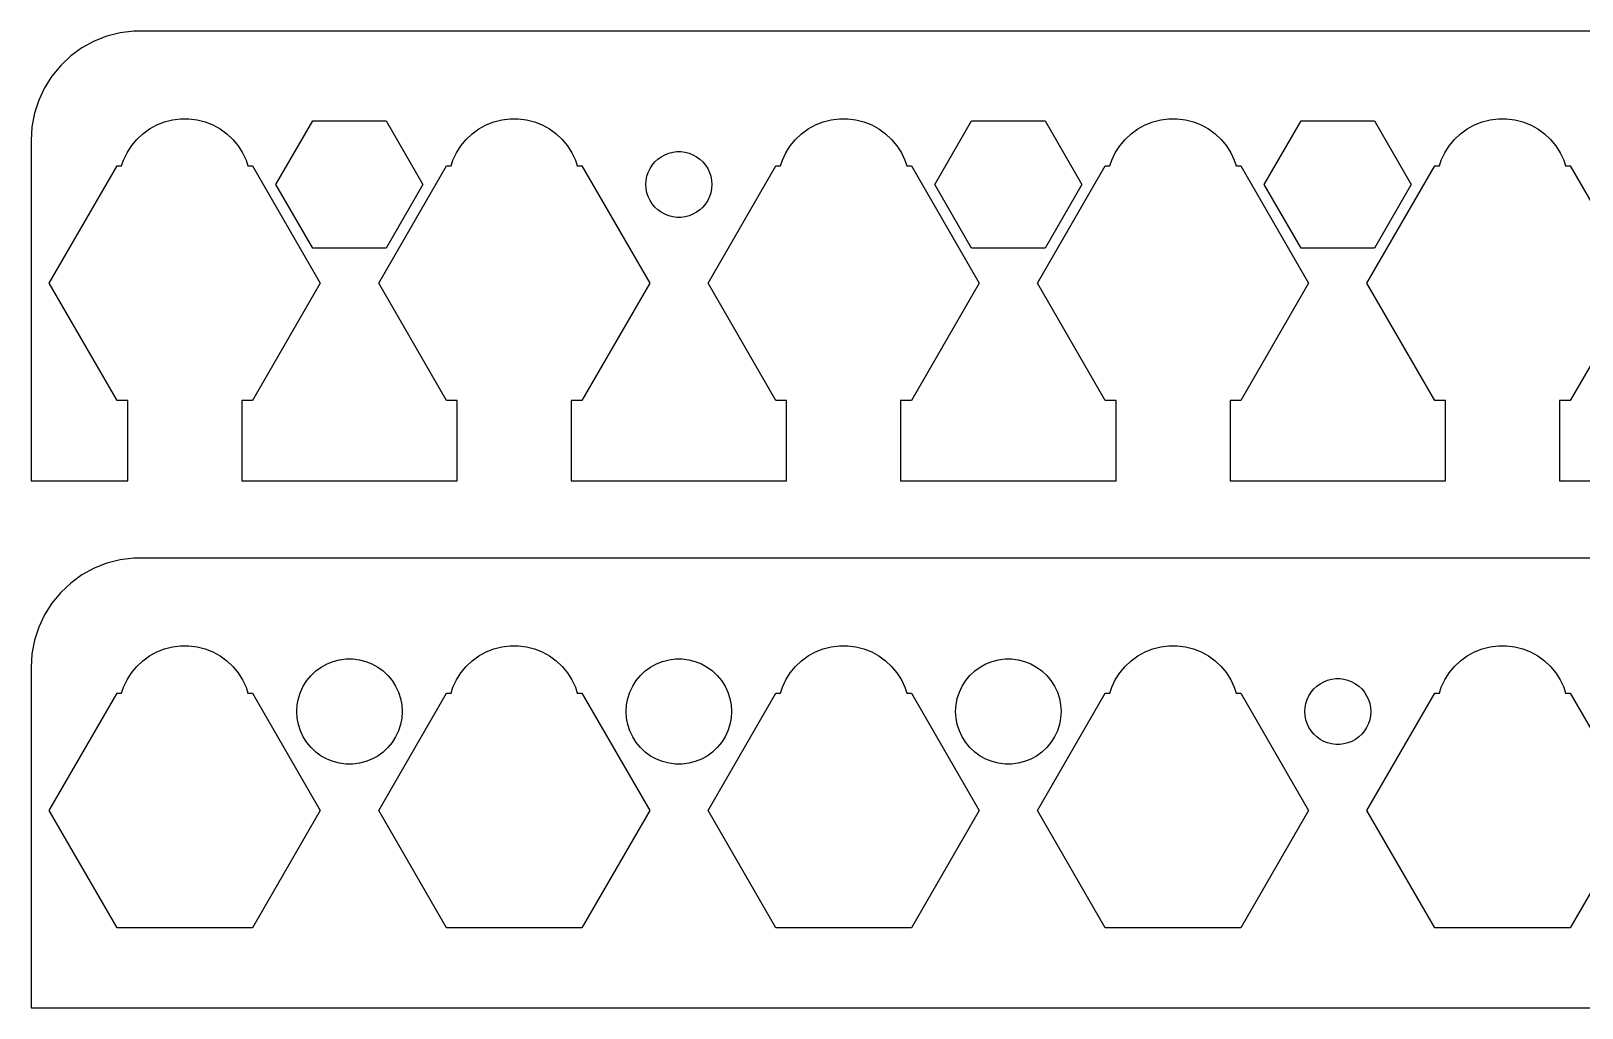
# Model space of a CAD drawing. Header units: metres. Extents: x -74 to 74, y 0 to 92.
# Drawn here: x -74.5 to -3.9, y 0 to 44.5 of the extents above; entities that cross this region are included whole.
import ezdxf

# ---------------------------------------------------------------- set-up
doc = ezdxf.new("R2010")
doc.units = ezdxf.units.M

msp = doc.modelspace()

# ---------------------------------------------------------------- linework, layer by layer
for p, q in [((-69.8139, 44.4901), (-70.4369, 44.4114)), ((69.8139, 44.4901), (-69.8139, 44.4901)), ((-71.6289, 44.0241), (-72.1791, 43.7216)), ((-71.0451, 44.2553), (-71.6289, 44.0241)), ((-70.4369, 44.4114), (-71.0451, 44.2553)), ((-72.6871, 43.3526), (-73.1448, 42.9227)), ((-72.1791, 43.7216), (-72.6871, 43.3526)), ((-73.5451, 42.4389), (-73.8815, 41.9088)), ((-73.1448, 42.9227), (-73.5451, 42.4389)), ((-73.8815, 41.9088), (-74.1489, 41.3406)), ((-74.1489, 41.3406), (-74.3429, 40.7434)), ((-74.3429, 40.7434), (-74.4606, 40.1267)), ((-68.7773, 40.2145), (-68.427, 40.3532)), ((-68.427, 40.3532), (-68.0621, 40.4469)), ((-68.0621, 40.4469), (-67.6884, 40.4941)), ((-67.6884, 40.4941), (-67.3116, 40.4941)), ((-67.3116, 40.4941), (-66.9379, 40.4469)), ((-66.9379, 40.4469), (-66.573, 40.3532)), ((-66.573, 40.3532), (-66.2227, 40.2145)), ((-63.3466, 37.5), (-61.6733, 40.3982)), ((-61.6733, 40.3982), (-58.3267, 40.3982)), ((-58.3267, 40.3982), (-56.6534, 37.5)), ((-53.7773, 40.2145), (-53.427, 40.3532)), ((-53.427, 40.3532), (-53.0621, 40.4469)), ((-53.0621, 40.4469), (-52.6884, 40.4941)), ((-52.6884, 40.4941), (-52.3116, 40.4941)), ((-52.3116, 40.4941), (-51.9379, 40.4469)), ((-51.9379, 40.4469), (-51.5729, 40.3532)), ((-51.5729, 40.3532), (-51.2227, 40.2145)), ((-38.7773, 40.2145), (-38.427, 40.3532)), ((-38.427, 40.3532), (-38.0621, 40.4469)), ((-38.0621, 40.4469), (-37.6884, 40.4941)), ((-37.6884, 40.4941), (-37.3116, 40.4941)), ((-37.3116, 40.4941), (-36.9379, 40.4469)), ((-36.9379, 40.4469), (-36.5729, 40.3532)), ((-36.5729, 40.3532), (-36.2227, 40.2145)), ((-33.3466, 37.5), (-31.6733, 40.3982)), ((-31.6733, 40.3982), (-28.3267, 40.3982)), ((-28.3267, 40.3982), (-26.6534, 37.5)), ((-23.7773, 40.2145), (-23.427, 40.3532)), ((-23.427, 40.3532), (-23.0621, 40.4469)), ((-23.0621, 40.4469), (-22.6884, 40.4941)), ((-22.6884, 40.4941), (-22.3116, 40.4941)), ((-22.3116, 40.4941), (-21.9379, 40.4469)), ((-21.9379, 40.4469), (-21.5729, 40.3532)), ((-21.5729, 40.3532), (-21.2227, 40.2145)), ((-18.3466, 37.5), (-16.6733, 40.3982)), ((-16.6733, 40.3982), (-13.3267, 40.3982)), ((-13.3267, 40.3982), (-11.6534, 37.5)), ((-8.77733, 40.2145), (-8.42705, 40.3532)), ((-8.42705, 40.3532), (-8.06213, 40.4469)), ((-8.06213, 40.4469), (-7.68837, 40.4941)), ((-7.68837, 40.4941), (-7.31161, 40.4941)), ((-7.31161, 40.4941), (-6.93785, 40.4469)), ((-6.93785, 40.4469), (-6.57294, 40.3532)), ((-6.57294, 40.3532), (-6.22266, 40.2145)), ((-74.4606, 40.1267), (-74.5, 39.5)), ((-69.927, 39.2634), (-69.6869, 39.5536)), ((-69.6869, 39.5536), (-69.4123, 39.8115)), ((-69.4123, 39.8115), (-69.1075, 40.033)), ((-69.1075, 40.033), (-68.7773, 40.2145)), ((-66.2227, 40.2145), (-65.8925, 40.033)), ((-65.8925, 40.033), (-65.5877, 39.8115)), ((-65.5877, 39.8115), (-65.3131, 39.5536)), ((-65.3131, 39.5536), (-65.073, 39.2634)), ((-54.927, 39.2634), (-54.6869, 39.5536)), ((-54.6869, 39.5536), (-54.4123, 39.8115)), ((-54.4123, 39.8115), (-54.1075, 40.033)), ((-54.1075, 40.033), (-53.7773, 40.2145)), ((-51.2227, 40.2145), (-50.8925, 40.033)), ((-50.8925, 40.033), (-50.5877, 39.8115)), ((-50.5877, 39.8115), (-50.3131, 39.5536)), ((-50.3131, 39.5536), (-50.0729, 39.2634)), ((-39.927, 39.2634), (-39.6869, 39.5536)), ((-39.6869, 39.5536), (-39.4123, 39.8115)), ((-39.4123, 39.8115), (-39.1075, 40.033)), ((-39.1075, 40.033), (-38.7773, 40.2145)), ((-36.2227, 40.2145), (-35.8925, 40.033)), ((-35.8925, 40.033), (-35.5877, 39.8115)), ((-35.5877, 39.8115), (-35.3131, 39.5536)), ((-35.3131, 39.5536), (-35.0729, 39.2634)), ((-24.927, 39.2634), (-24.6869, 39.5536)), ((-24.6869, 39.5536), (-24.4123, 39.8115)), ((-24.4123, 39.8115), (-24.1075, 40.033)), ((-24.1075, 40.033), (-23.7773, 40.2145)), ((-21.2227, 40.2145), (-20.8925, 40.033)), ((-20.8925, 40.033), (-20.5877, 39.8115)), ((-20.5877, 39.8115), (-20.3131, 39.5536)), ((-20.3131, 39.5536), (-20.0729, 39.2634)), ((-9.92705, 39.2634), (-9.6869, 39.5536)), ((-9.6869, 39.5536), (-9.41226, 39.8115)), ((-9.41226, 39.8115), (-9.10747, 40.033)), ((-9.10747, 40.033), (-8.77733, 40.2145)), ((-6.22266, 40.2145), (-5.89252, 40.033)), ((-5.89252, 40.033), (-5.58772, 39.8115)), ((-5.58772, 39.8115), (-5.31308, 39.5536)), ((-5.31308, 39.5536), (-5.07294, 39.2634)), ((-74.5, 39.5), (-74.5, 24)), ((-70.2893, 38.6044), (-70.1289, 38.9453)), ((-70.1289, 38.9453), (-69.927, 39.2634)), ((-65.073, 39.2634), (-64.8711, 38.9453)), ((-64.8711, 38.9453), (-64.7107, 38.6044)), ((-55.2893, 38.6044), (-55.1289, 38.9453)), ((-55.1289, 38.9453), (-54.927, 39.2634)), ((-50.0729, 39.2634), (-49.8711, 38.9453)), ((-49.8711, 38.9453), (-49.7107, 38.6044)), ((-45.8037, 38.7665), (-45.6387, 38.8572)), ((-45.6387, 38.8572), (-45.4635, 38.9266)), ((-45.4635, 38.9266), (-45.2811, 38.9734)), ((-45.2811, 38.9734), (-45.0942, 38.997)), ((-45.0942, 38.997), (-44.9058, 38.997)), ((-44.9058, 38.997), (-44.7189, 38.9734)), ((-44.7189, 38.9734), (-44.5365, 38.9266)), ((-44.5365, 38.9266), (-44.3613, 38.8572)), ((-44.3613, 38.8572), (-44.1963, 38.7665)), ((-40.2893, 38.6044), (-40.1289, 38.9453)), ((-40.1289, 38.9453), (-39.927, 39.2634)), ((-35.0729, 39.2634), (-34.8711, 38.9453)), ((-34.8711, 38.9453), (-34.7107, 38.6044)), ((-25.2893, 38.6044), (-25.1289, 38.9453)), ((-25.1289, 38.9453), (-24.927, 39.2634)), ((-20.0729, 39.2634), (-19.8711, 38.9453)), ((-19.8711, 38.9453), (-19.7107, 38.6044)), ((-10.2893, 38.6044), (-10.1289, 38.9453)), ((-10.1289, 38.9453), (-9.92705, 39.2634)), ((-5.07294, 39.2634), (-4.87108, 38.9453)), ((-4.87108, 38.9453), (-4.71066, 38.6044)), ((-73.67, 33), (-70.585, 38.3434)), ((-70.585, 38.3434), (-70.3741, 38.3434)), ((-70.3741, 38.3434), (-70.2893, 38.6044)), ((-64.7107, 38.6044), (-64.6259, 38.3434)), ((-64.6259, 38.3434), (-64.415, 38.3434)), ((-64.415, 38.3434), (-61.33, 33)), ((-58.67, 33), (-55.585, 38.3434)), ((-55.585, 38.3434), (-55.3741, 38.3434)), ((-55.3741, 38.3434), (-55.2893, 38.6044)), ((-49.7107, 38.6044), (-49.6259, 38.3434)), ((-49.6259, 38.3434), (-49.415, 38.3434)), ((-49.415, 38.3434), (-46.33, 33)), ((-46.3947, 38.0522), (-46.3145, 38.2226)), ((-46.3145, 38.2226), (-46.2135, 38.3817)), ((-46.2135, 38.3817), (-46.0934, 38.5268)), ((-46.0934, 38.5268), (-45.9561, 38.6558)), ((-45.9561, 38.6558), (-45.8037, 38.7665)), ((-44.1963, 38.7665), (-44.0439, 38.6558)), ((-44.0439, 38.6558), (-43.9065, 38.5268)), ((-43.9065, 38.5268), (-43.7865, 38.3817)), ((-43.7865, 38.3817), (-43.6855, 38.2226)), ((-43.6855, 38.2226), (-43.6053, 38.0522)), ((-43.67, 33), (-40.585, 38.3434)), ((-40.585, 38.3434), (-40.3741, 38.3434)), ((-40.3741, 38.3434), (-40.2893, 38.6044)), ((-34.7107, 38.6044), (-34.6259, 38.3434)), ((-34.6259, 38.3434), (-34.415, 38.3434)), ((-34.415, 38.3434), (-31.33, 33)), ((-28.67, 33), (-25.585, 38.3434)), ((-25.585, 38.3434), (-25.3741, 38.3434)), ((-25.3741, 38.3434), (-25.2893, 38.6044)), ((-19.7107, 38.6044), (-19.6259, 38.3434)), ((-19.6259, 38.3434), (-19.415, 38.3434)), ((-19.415, 38.3434), (-16.33, 33)), ((-13.67, 33), (-10.585, 38.3434)), ((-10.585, 38.3434), (-10.3741, 38.3434)), ((-10.3741, 38.3434), (-10.2893, 38.6044)), ((-4.71066, 38.6044), (-4.62585, 38.3434)), ((-4.62585, 38.3434), (-4.41501, 38.3434)), ((-4.41501, 38.3434), (-1.33, 33)), ((-61.6733, 34.6018), (-63.3466, 37.5)), ((-56.6534, 37.5), (-58.3267, 34.6018)), ((-46.5, 37.5), (-46.4882, 37.688)), ((-46.4882, 37.312), (-46.5, 37.5)), ((-46.4882, 37.688), (-46.4529, 37.873)), ((-46.4529, 37.873), (-46.3947, 38.0522)), ((-43.6053, 38.0522), (-43.5471, 37.873)), ((-43.5471, 37.873), (-43.5118, 37.688)), ((-43.5118, 37.688), (-43.5, 37.5)), ((-43.5, 37.5), (-43.5118, 37.312)), ((-31.6733, 34.6018), (-33.3466, 37.5)), ((-26.6534, 37.5), (-28.3267, 34.6018)), ((-16.6733, 34.6018), (-18.3466, 37.5)), ((-11.6534, 37.5), (-13.3267, 34.6018)), ((-46.4529, 37.127), (-46.4882, 37.312)), ((-46.3947, 36.9478), (-46.4529, 37.127)), ((-46.3145, 36.7774), (-46.3947, 36.9478)), ((-46.2135, 36.6183), (-46.3145, 36.7774)), ((-43.6855, 36.7774), (-43.7865, 36.6183)), ((-43.6053, 36.9478), (-43.6855, 36.7774)), ((-43.5471, 37.127), (-43.6053, 36.9478)), ((-43.5118, 37.312), (-43.5471, 37.127)), ((-46.0934, 36.4732), (-46.2135, 36.6183)), ((-45.9561, 36.3442), (-46.0934, 36.4732)), ((-45.8037, 36.2335), (-45.9561, 36.3442)), ((-45.6387, 36.1427), (-45.8037, 36.2335)), ((-45.4635, 36.0734), (-45.6387, 36.1427)), ((-45.2811, 36.0266), (-45.4635, 36.0734)), ((-45.0942, 36.0029), (-45.2811, 36.0266)), ((-44.7189, 36.0266), (-44.9058, 36.0029)), ((-44.5365, 36.0734), (-44.7189, 36.0266)), ((-44.3613, 36.1427), (-44.5365, 36.0734)), ((-44.1963, 36.2335), (-44.3613, 36.1427)), ((-44.0439, 36.3442), (-44.1963, 36.2335)), ((-43.9065, 36.4732), (-44.0439, 36.3442)), ((-43.7865, 36.6183), (-43.9065, 36.4732)), ((-44.9058, 36.0029), (-45.0942, 36.0029)), ((-58.3267, 34.6018), (-61.6733, 34.6018)), ((-28.3267, 34.6018), (-31.6733, 34.6018)), ((-13.3267, 34.6018), (-16.6733, 34.6018)), ((-70.585, 27.6566), (-73.67, 33)), ((-61.33, 33), (-64.415, 27.6566)), ((-55.585, 27.6566), (-58.67, 33)), ((-46.33, 33), (-49.415, 27.6566)), ((-40.585, 27.6566), (-43.67, 33)), ((-31.33, 33), (-34.415, 27.6566)), ((-25.585, 27.6566), (-28.67, 33)), ((-16.33, 33), (-19.415, 27.6566)), ((-10.585, 27.6566), (-13.67, 33)), ((-1.33, 33), (-4.41501, 27.6566)), ((-70.0942, 27.6566), (-70.585, 27.6566)), ((-70.0942, 24), (-70.0942, 27.6566)), ((-64.415, 27.6566), (-64.9058, 27.6566)), ((-64.9058, 27.6566), (-64.9058, 24)), ((-55.0942, 27.6566), (-55.585, 27.6566)), ((-55.0942, 24), (-55.0942, 27.6566)), ((-49.415, 27.6566), (-49.9058, 27.6566)), ((-49.9058, 27.6566), (-49.9058, 24)), ((-40.0942, 27.6566), (-40.585, 27.6566)), ((-40.0942, 24), (-40.0942, 27.6566)), ((-34.415, 27.6566), (-34.9058, 27.6566)), ((-34.9058, 27.6566), (-34.9058, 24)), ((-25.0942, 27.6566), (-25.585, 27.6566)), ((-25.0942, 24), (-25.0942, 27.6566)), ((-19.415, 27.6566), (-19.9058, 27.6566)), ((-19.9058, 27.6566), (-19.9058, 24)), ((-10.0942, 27.6566), (-10.585, 27.6566)), ((-10.0942, 24), (-10.0942, 27.6566)), ((-4.41501, 27.6566), (-4.90581, 27.6566)), ((-4.90581, 27.6566), (-4.90581, 24)), ((-74.5, 24), (-70.0942, 24)), ((-64.9058, 24), (-55.0942, 24)), ((-49.9058, 24), (-40.0942, 24)), ((-34.9058, 24), (-25.0942, 24)), ((-19.9058, 24), (-10.0942, 24)), ((-4.90581, 24), (4.90581, 24)), ((-69.8139, 20.4901), (-70.4369, 20.4114)), ((69.8139, 20.4901), (-69.8139, 20.4901)), ((-71.6289, 20.0241), (-72.1791, 19.7216)), ((-71.0451, 20.2553), (-71.6289, 20.0241)), ((-70.4369, 20.4114), (-71.0451, 20.2553)), ((-72.6871, 19.3526), (-73.1448, 18.9227)), ((-72.1791, 19.7216), (-72.6871, 19.3526)), ((-73.5451, 18.4389), (-73.8815, 17.9088)), ((-73.1448, 18.9227), (-73.5451, 18.4389)), ((-73.8815, 17.9088), (-74.1489, 17.3406)), ((-74.1489, 17.3406), (-74.3429, 16.7434)), ((-74.3429, 16.7434), (-74.4606, 16.1267)), ((-68.7773, 16.2145), (-68.427, 16.3532)), ((-68.427, 16.3532), (-68.0621, 16.4469)), ((-68.0621, 16.4469), (-67.6884, 16.4941)), ((-67.6884, 16.4941), (-67.3116, 16.4941)), ((-67.3116, 16.4941), (-66.9379, 16.4469)), ((-66.9379, 16.4469), (-66.573, 16.3532)), ((-66.573, 16.3532), (-66.2227, 16.2145)), ((-53.7773, 16.2145), (-53.427, 16.3532)), ((-53.427, 16.3532), (-53.0621, 16.4469)), ((-53.0621, 16.4469), (-52.6884, 16.4941)), ((-52.6884, 16.4941), (-52.3116, 16.4941)), ((-52.3116, 16.4941), (-51.9379, 16.4469)), ((-51.9379, 16.4469), (-51.5729, 16.3532)), ((-51.5729, 16.3532), (-51.2227, 16.2145)), ((-38.7773, 16.2145), (-38.427, 16.3532)), ((-38.427, 16.3532), (-38.0621, 16.4469)), ((-38.0621, 16.4469), (-37.6884, 16.4941)), ((-37.6884, 16.4941), (-37.3116, 16.4941)), ((-37.3116, 16.4941), (-36.9379, 16.4469)), ((-36.9379, 16.4469), (-36.5729, 16.3532)), ((-36.5729, 16.3532), (-36.2227, 16.2145)), ((-23.7773, 16.2145), (-23.427, 16.3532)), ((-23.427, 16.3532), (-23.0621, 16.4469)), ((-23.0621, 16.4469), (-22.6884, 16.4941)), ((-22.6884, 16.4941), (-22.3116, 16.4941)), ((-22.3116, 16.4941), (-21.9379, 16.4469)), ((-21.9379, 16.4469), (-21.5729, 16.3532)), ((-21.5729, 16.3532), (-21.2227, 16.2145)), ((-8.77733, 16.2145), (-8.42705, 16.3532)), ((-8.42705, 16.3532), (-8.06213, 16.4469)), ((-8.06213, 16.4469), (-7.68837, 16.4941)), ((-7.68837, 16.4941), (-7.31161, 16.4941)), ((-7.31161, 16.4941), (-6.93785, 16.4469)), ((-6.93785, 16.4469), (-6.57294, 16.3532)), ((-6.57294, 16.3532), (-6.22266, 16.2145)), ((-74.4606, 16.1267), (-74.5, 15.5)), ((-69.927, 15.2634), (-69.6869, 15.5536)), ((-69.6869, 15.5536), (-69.4123, 15.8115)), ((-69.4123, 15.8115), (-69.1075, 16.033)), ((-69.1075, 16.033), (-68.7773, 16.2145)), ((-66.2227, 16.2145), (-65.8925, 16.033)), ((-65.8925, 16.033), (-65.5877, 15.8115)), ((-65.5877, 15.8115), (-65.3131, 15.5536)), ((-65.3131, 15.5536), (-65.073, 15.2634)), ((-61.286, 15.5264), (-61.0219, 15.6716)), ((-61.0219, 15.6716), (-60.7416, 15.7825)), ((-60.7416, 15.7825), (-60.4497, 15.8575)), ((-60.4497, 15.8575), (-60.1507, 15.8953)), ((-60.1507, 15.8953), (-59.8493, 15.8953)), ((-59.8493, 15.8953), (-59.5503, 15.8575)), ((-59.5503, 15.8575), (-59.2583, 15.7825)), ((-59.2583, 15.7825), (-58.9781, 15.6716)), ((-58.9781, 15.6716), (-58.714, 15.5264)), ((-54.927, 15.2634), (-54.6869, 15.5536)), ((-54.6869, 15.5536), (-54.4123, 15.8115)), ((-54.4123, 15.8115), (-54.1075, 16.033)), ((-54.1075, 16.033), (-53.7773, 16.2145)), ((-51.2227, 16.2145), (-50.8925, 16.033)), ((-50.8925, 16.033), (-50.5877, 15.8115)), ((-50.5877, 15.8115), (-50.3131, 15.5536)), ((-50.3131, 15.5536), (-50.0729, 15.2634)), ((-46.286, 15.5264), (-46.0219, 15.6716)), ((-46.0219, 15.6716), (-45.7416, 15.7825)), ((-45.7416, 15.7825), (-45.4497, 15.8575)), ((-45.4497, 15.8575), (-45.1507, 15.8953)), ((-45.1507, 15.8953), (-44.8493, 15.8953)), ((-44.8493, 15.8953), (-44.5503, 15.8575)), ((-44.5503, 15.8575), (-44.2583, 15.7825)), ((-44.2583, 15.7825), (-43.9781, 15.6716)), ((-43.9781, 15.6716), (-43.714, 15.5264)), ((-39.927, 15.2634), (-39.6869, 15.5536)), ((-39.6869, 15.5536), (-39.4123, 15.8115)), ((-39.4123, 15.8115), (-39.1075, 16.033)), ((-39.1075, 16.033), (-38.7773, 16.2145)), ((-36.2227, 16.2145), (-35.8925, 16.033)), ((-35.8925, 16.033), (-35.5877, 15.8115)), ((-35.5877, 15.8115), (-35.3131, 15.5536)), ((-35.3131, 15.5536), (-35.0729, 15.2634)), ((-31.286, 15.5264), (-31.0219, 15.6716)), ((-31.0219, 15.6716), (-30.7416, 15.7825)), ((-30.7416, 15.7825), (-30.4497, 15.8575)), ((-30.4497, 15.8575), (-30.1507, 15.8953)), ((-30.1507, 15.8953), (-29.8493, 15.8953)), ((-29.8493, 15.8953), (-29.5503, 15.8575)), ((-29.5503, 15.8575), (-29.2583, 15.7825)), ((-29.2583, 15.7825), (-28.9781, 15.6716)), ((-28.9781, 15.6716), (-28.714, 15.5264)), ((-24.927, 15.2634), (-24.6869, 15.5536)), ((-24.6869, 15.5536), (-24.4123, 15.8115)), ((-24.4123, 15.8115), (-24.1075, 16.033)), ((-24.1075, 16.033), (-23.7773, 16.2145)), ((-21.2227, 16.2145), (-20.8925, 16.033)), ((-20.8925, 16.033), (-20.5877, 15.8115)), ((-20.5877, 15.8115), (-20.3131, 15.5536)), ((-20.3131, 15.5536), (-20.0729, 15.2634)), ((-9.92705, 15.2634), (-9.6869, 15.5536)), ((-9.6869, 15.5536), (-9.41226, 15.8115)), ((-9.41226, 15.8115), (-9.10747, 16.033)), ((-9.10747, 16.033), (-8.77733, 16.2145)), ((-6.22266, 16.2145), (-5.89252, 16.033)), ((-5.89252, 16.033), (-5.58772, 15.8115)), ((-5.58772, 15.8115), (-5.31308, 15.5536)), ((-5.31308, 15.5536), (-5.07294, 15.2634)), ((-74.5, 15.5), (-74.5, 0)), ((-70.2893, 14.6044), (-70.1289, 14.9453)), ((-70.1289, 14.9453), (-69.927, 15.2634)), ((-65.073, 15.2634), (-64.8711, 14.9453)), ((-64.8711, 14.9453), (-64.7107, 14.6044)), ((-62.1031, 14.6562), (-61.9416, 14.9107)), ((-61.9416, 14.9107), (-61.7495, 15.1429)), ((-61.7495, 15.1429), (-61.5298, 15.3492)), ((-61.5298, 15.3492), (-61.286, 15.5264)), ((-58.714, 15.5264), (-58.4702, 15.3492)), ((-58.4702, 15.3492), (-58.2505, 15.1429)), ((-58.2505, 15.1429), (-58.0583, 14.9107)), ((-58.0583, 14.9107), (-57.8969, 14.6562)), ((-55.2893, 14.6044), (-55.1289, 14.9453)), ((-55.1289, 14.9453), (-54.927, 15.2634)), ((-50.0729, 15.2634), (-49.8711, 14.9453)), ((-49.8711, 14.9453), (-49.7107, 14.6044)), ((-47.1031, 14.6562), (-46.9416, 14.9107)), ((-46.9416, 14.9107), (-46.7495, 15.1429)), ((-46.7495, 15.1429), (-46.5298, 15.3492)), ((-46.5298, 15.3492), (-46.286, 15.5264)), ((-43.714, 15.5264), (-43.4702, 15.3492)), ((-43.4702, 15.3492), (-43.2505, 15.1429)), ((-43.2505, 15.1429), (-43.0583, 14.9107)), ((-43.0583, 14.9107), (-42.8969, 14.6562)), ((-40.2893, 14.6044), (-40.1289, 14.9453)), ((-40.1289, 14.9453), (-39.927, 15.2634)), ((-35.0729, 15.2634), (-34.8711, 14.9453)), ((-34.8711, 14.9453), (-34.7107, 14.6044)), ((-32.1031, 14.6562), (-31.9416, 14.9107)), ((-31.9416, 14.9107), (-31.7495, 15.1429)), ((-31.7495, 15.1429), (-31.5298, 15.3492)), ((-31.5298, 15.3492), (-31.286, 15.5264)), ((-28.714, 15.5264), (-28.4702, 15.3492)), ((-28.4702, 15.3492), (-28.2505, 15.1429)), ((-28.2505, 15.1429), (-28.0583, 14.9107)), ((-28.0583, 14.9107), (-27.8969, 14.6562)), ((-25.2893, 14.6044), (-25.1289, 14.9453)), ((-25.1289, 14.9453), (-24.927, 15.2634)), ((-20.0729, 15.2634), (-19.8711, 14.9453)), ((-19.8711, 14.9453), (-19.7107, 14.6044)), ((-15.8037, 14.7665), (-15.6387, 14.8572)), ((-15.6387, 14.8572), (-15.4635, 14.9266)), ((-15.4635, 14.9266), (-15.2811, 14.9734)), ((-15.2811, 14.9734), (-15.0942, 14.997)), ((-15.0942, 14.997), (-14.9058, 14.997)), ((-14.9058, 14.997), (-14.7189, 14.9734)), ((-14.7189, 14.9734), (-14.5365, 14.9266)), ((-14.5365, 14.9266), (-14.3613, 14.8572)), ((-14.3613, 14.8572), (-14.1963, 14.7665)), ((-10.2893, 14.6044), (-10.1289, 14.9453)), ((-10.1289, 14.9453), (-9.92705, 15.2634)), ((-5.07294, 15.2634), (-4.87108, 14.9453)), ((-4.87108, 14.9453), (-4.71066, 14.6044)), ((-73.67, 9), (-70.585, 14.3434)), ((-70.585, 14.3434), (-70.3741, 14.3434)), ((-70.3741, 14.3434), (-70.2893, 14.6044)), ((-64.7107, 14.6044), (-64.6259, 14.3434)), ((-64.6259, 14.3434), (-64.415, 14.3434)), ((-64.415, 14.3434), (-61.33, 9)), ((-62.3246, 14.0968), (-62.2315, 14.3835)), ((-62.2315, 14.3835), (-62.1031, 14.6562)), ((-58.67, 9), (-55.585, 14.3434)), ((-57.8969, 14.6562), (-57.7685, 14.3835)), ((-57.7685, 14.3835), (-57.6754, 14.0968)), ((-55.585, 14.3434), (-55.3741, 14.3434)), ((-55.3741, 14.3434), (-55.2893, 14.6044)), ((-49.7107, 14.6044), (-49.6259, 14.3434)), ((-49.6259, 14.3434), (-49.415, 14.3434)), ((-49.415, 14.3434), (-46.33, 9)), ((-47.3246, 14.0968), (-47.2315, 14.3835)), ((-47.2315, 14.3835), (-47.1031, 14.6562)), ((-43.67, 9), (-40.585, 14.3434)), ((-42.8969, 14.6562), (-42.7685, 14.3835)), ((-42.7685, 14.3835), (-42.6754, 14.0968)), ((-40.585, 14.3434), (-40.3741, 14.3434)), ((-40.3741, 14.3434), (-40.2893, 14.6044)), ((-34.7107, 14.6044), (-34.6259, 14.3434)), ((-34.6259, 14.3434), (-34.415, 14.3434)), ((-34.415, 14.3434), (-31.33, 9)), ((-32.3246, 14.0968), (-32.2315, 14.3835)), ((-32.2315, 14.3835), (-32.1031, 14.6562)), ((-28.67, 9), (-25.585, 14.3434)), ((-27.8969, 14.6562), (-27.7685, 14.3835)), ((-27.7685, 14.3835), (-27.6754, 14.0968)), ((-25.585, 14.3434), (-25.3741, 14.3434)), ((-25.3741, 14.3434), (-25.2893, 14.6044)), ((-19.7107, 14.6044), (-19.6259, 14.3434)), ((-19.6259, 14.3434), (-19.415, 14.3434)), ((-19.415, 14.3434), (-16.33, 9)), ((-16.3947, 14.0522), (-16.3145, 14.2226)), ((-16.3145, 14.2226), (-16.2135, 14.3817)), ((-16.2135, 14.3817), (-16.0934, 14.5268)), ((-16.0934, 14.5268), (-15.9561, 14.6558)), ((-15.9561, 14.6558), (-15.8037, 14.7665)), ((-14.1963, 14.7665), (-14.0439, 14.6558)), ((-14.0439, 14.6558), (-13.9065, 14.5268)), ((-13.9065, 14.5268), (-13.7865, 14.3817)), ((-13.7865, 14.3817), (-13.6855, 14.2226)), ((-13.6855, 14.2226), (-13.6053, 14.0522)), ((-13.67, 9), (-10.585, 14.3434)), ((-10.585, 14.3434), (-10.3741, 14.3434)), ((-10.3741, 14.3434), (-10.2893, 14.6044)), ((-4.71066, 14.6044), (-4.62585, 14.3434)), ((-4.62585, 14.3434), (-4.41501, 14.3434)), ((-4.41501, 14.3434), (-1.33, 9)), ((-62.4, 13.5), (-62.3811, 13.8008)), ((-62.3811, 13.1992), (-62.4, 13.5)), ((-62.3811, 13.8008), (-62.3246, 14.0968)), ((-57.6754, 14.0968), (-57.6189, 13.8008)), ((-57.6189, 13.8008), (-57.6, 13.5)), ((-57.6, 13.5), (-57.6189, 13.1992)), ((-47.4, 13.5), (-47.3811, 13.8008)), ((-47.3811, 13.1992), (-47.4, 13.5)), ((-47.3811, 13.8008), (-47.3246, 14.0968)), ((-42.6754, 14.0968), (-42.6189, 13.8008)), ((-42.6189, 13.8008), (-42.6, 13.5)), ((-42.6, 13.5), (-42.6189, 13.1992)), ((-32.4, 13.5), (-32.3811, 13.8008)), ((-32.3811, 13.1992), (-32.4, 13.5)), ((-32.3811, 13.8008), (-32.3246, 14.0968)), ((-27.6754, 14.0968), (-27.6189, 13.8008)), ((-27.6189, 13.8008), (-27.6, 13.5)), ((-27.6, 13.5), (-27.6189, 13.1992)), ((-16.5, 13.5), (-16.4882, 13.688)), ((-16.4882, 13.312), (-16.5, 13.5)), ((-16.4882, 13.688), (-16.4529, 13.873)), ((-16.4529, 13.873), (-16.3947, 14.0522)), ((-13.6053, 14.0522), (-13.5471, 13.873)), ((-13.5471, 13.873), (-13.5118, 13.688)), ((-13.5118, 13.688), (-13.5, 13.5)), ((-13.5, 13.5), (-13.5118, 13.312)), ((-62.3246, 12.9031), (-62.3811, 13.1992)), ((-62.2315, 12.6165), (-62.3246, 12.9031)), ((-57.6754, 12.9031), (-57.7685, 12.6165)), ((-57.6189, 13.1992), (-57.6754, 12.9031)), ((-47.3246, 12.9031), (-47.3811, 13.1992)), ((-47.2315, 12.6165), (-47.3246, 12.9031)), ((-42.6754, 12.9031), (-42.7685, 12.6165)), ((-42.6189, 13.1992), (-42.6754, 12.9031)), ((-32.3246, 12.9031), (-32.3811, 13.1992)), ((-32.2315, 12.6165), (-32.3246, 12.9031)), ((-27.6754, 12.9031), (-27.7685, 12.6165)), ((-27.6189, 13.1992), (-27.6754, 12.9031)), ((-16.4529, 13.127), (-16.4882, 13.312)), ((-16.3947, 12.9478), (-16.4529, 13.127)), ((-16.3145, 12.7774), (-16.3947, 12.9478)), ((-16.2135, 12.6183), (-16.3145, 12.7774)), ((-13.6855, 12.7774), (-13.7865, 12.6183)), ((-13.6053, 12.9478), (-13.6855, 12.7774)), ((-13.5471, 13.127), (-13.6053, 12.9478)), ((-13.5118, 13.312), (-13.5471, 13.127)), ((-62.1031, 12.3438), (-62.2315, 12.6165)), ((-61.9416, 12.0893), (-62.1031, 12.3438)), ((-61.7495, 11.8571), (-61.9416, 12.0893)), ((-58.0583, 12.0893), (-58.2505, 11.8571)), ((-57.8969, 12.3438), (-58.0583, 12.0893)), ((-57.7685, 12.6165), (-57.8969, 12.3438)), ((-47.1031, 12.3438), (-47.2315, 12.6165)), ((-46.9416, 12.0893), (-47.1031, 12.3438)), ((-46.7495, 11.8571), (-46.9416, 12.0893)), ((-43.0583, 12.0893), (-43.2505, 11.8571)), ((-42.8969, 12.3438), (-43.0583, 12.0893)), ((-42.7685, 12.6165), (-42.8969, 12.3438)), ((-32.1031, 12.3438), (-32.2315, 12.6165)), ((-31.9416, 12.0893), (-32.1031, 12.3438)), ((-31.7495, 11.8571), (-31.9416, 12.0893)), ((-28.0583, 12.0893), (-28.2505, 11.8571)), ((-27.8969, 12.3438), (-28.0583, 12.0893)), ((-27.7685, 12.6165), (-27.8969, 12.3438)), ((-16.0934, 12.4732), (-16.2135, 12.6183)), ((-15.9561, 12.3442), (-16.0934, 12.4732)), ((-15.8037, 12.2335), (-15.9561, 12.3442)), ((-15.6387, 12.1427), (-15.8037, 12.2335)), ((-15.4635, 12.0734), (-15.6387, 12.1427)), ((-15.2811, 12.0266), (-15.4635, 12.0734)), ((-15.0942, 12.0029), (-15.2811, 12.0266)), ((-14.7189, 12.0266), (-14.9058, 12.0029)), ((-14.5365, 12.0734), (-14.7189, 12.0266)), ((-14.3613, 12.1427), (-14.5365, 12.0734)), ((-14.1963, 12.2335), (-14.3613, 12.1427)), ((-14.0439, 12.3442), (-14.1963, 12.2335)), ((-13.9065, 12.4732), (-14.0439, 12.3442)), ((-13.7865, 12.6183), (-13.9065, 12.4732)), ((-61.5298, 11.6508), (-61.7495, 11.8571)), ((-61.286, 11.4736), (-61.5298, 11.6508)), ((-61.0219, 11.3284), (-61.286, 11.4736)), ((-60.7416, 11.2175), (-61.0219, 11.3284)), ((-58.9781, 11.3284), (-59.2583, 11.2175)), ((-58.714, 11.4736), (-58.9781, 11.3284)), ((-58.4702, 11.6508), (-58.714, 11.4736)), ((-58.2505, 11.8571), (-58.4702, 11.6508)), ((-46.5298, 11.6508), (-46.7495, 11.8571)), ((-46.286, 11.4736), (-46.5298, 11.6508)), ((-46.0219, 11.3284), (-46.286, 11.4736)), ((-45.7416, 11.2175), (-46.0219, 11.3284)), ((-43.9781, 11.3284), (-44.2583, 11.2175)), ((-43.714, 11.4736), (-43.9781, 11.3284)), ((-43.4702, 11.6508), (-43.714, 11.4736)), ((-43.2505, 11.8571), (-43.4702, 11.6508)), ((-31.5298, 11.6508), (-31.7495, 11.8571)), ((-31.286, 11.4736), (-31.5298, 11.6508)), ((-31.0219, 11.3284), (-31.286, 11.4736)), ((-30.7416, 11.2175), (-31.0219, 11.3284)), ((-28.9781, 11.3284), (-29.2583, 11.2175)), ((-28.714, 11.4736), (-28.9781, 11.3284)), ((-28.4702, 11.6508), (-28.714, 11.4736)), ((-28.2505, 11.8571), (-28.4702, 11.6508)), ((-14.9058, 12.0029), (-15.0942, 12.0029)), ((-60.4497, 11.1425), (-60.7416, 11.2175)), ((-60.1507, 11.1047), (-60.4497, 11.1425)), ((-59.8493, 11.1047), (-60.1507, 11.1047)), ((-59.5503, 11.1425), (-59.8493, 11.1047)), ((-59.2583, 11.2175), (-59.5503, 11.1425)), ((-45.4497, 11.1425), (-45.7416, 11.2175)), ((-45.1507, 11.1047), (-45.4497, 11.1425)), ((-44.8493, 11.1047), (-45.1507, 11.1047)), ((-44.5503, 11.1425), (-44.8493, 11.1047)), ((-44.2583, 11.2175), (-44.5503, 11.1425)), ((-30.4497, 11.1425), (-30.7416, 11.2175)), ((-30.1507, 11.1047), (-30.4497, 11.1425)), ((-29.8493, 11.1047), (-30.1507, 11.1047)), ((-29.5503, 11.1425), (-29.8493, 11.1047)), ((-29.2583, 11.2175), (-29.5503, 11.1425)), ((-70.585, 3.65663), (-73.67, 9)), ((-61.33, 9), (-64.415, 3.65663)), ((-55.585, 3.65663), (-58.67, 9)), ((-46.33, 9), (-49.415, 3.65663)), ((-40.585, 3.65663), (-43.67, 9)), ((-31.33, 9), (-34.415, 3.65663)), ((-25.585, 3.65663), (-28.67, 9)), ((-16.33, 9), (-19.415, 3.65663)), ((-10.585, 3.65663), (-13.67, 9)), ((-1.33, 9), (-4.41501, 3.65663)), ((-64.415, 3.65663), (-70.585, 3.65663)), ((-49.415, 3.65663), (-55.585, 3.65663)), ((-34.415, 3.65663), (-40.585, 3.65663)), ((-19.415, 3.65663), (-25.585, 3.65663)), ((-4.41501, 3.65663), (-10.585, 3.65663)), ((-74.5, 0), (74.5, 0))]:
    msp.add_line(p, q)

doc.saveas('drawing.dxf')
